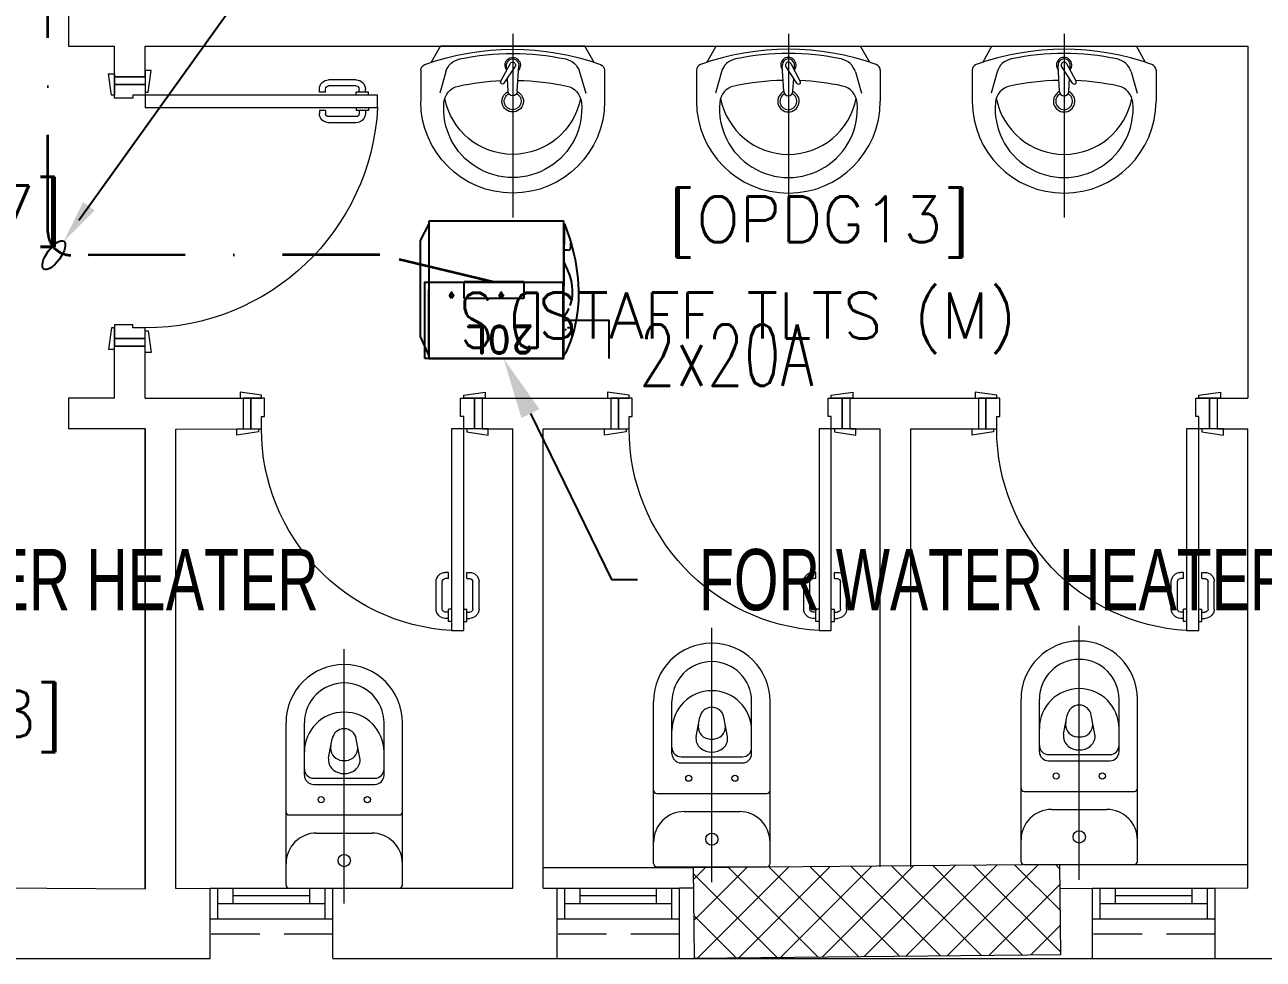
# Model space of a CAD drawing. Header units: inches. Extents: x -12418 to 57169, y -29325 to 19878.
# Drawn here: x 10105 to 14148, y -13100 to -10047 of the extents above; entities that cross this region are included whole.
import ezdxf
from ezdxf import colors
from ezdxf.entities.mleader import LeaderData, LeaderLine
from ezdxf.enums import TextEntityAlignment as Align
from ezdxf.math import Vec2, Vec3

# ---------------------------------------------------------------- set-up
doc = ezdxf.new("R2010")
doc.units = ezdxf.units.IN
doc.header["$LTSCALE"] = 25
doc.header["$MEASUREMENT"] = 0
doc.linetypes.add('00-Ground Floor$0$HIDDEN', pattern=[9.525, 6.35, -3.175])
doc.linetypes.add('DASHDOT', pattern=[25.4, 12.7, -6.35, 0, -6.35])
doc.layers.get('0').update_dxf_attribs({"color": 8})
for name, color, linetype, lineweight in [('00-Ground Floor$0$72_EGR_BASE_TEXT', 252, 'Continuous', 5), ('00-Ground Floor$0$Aluminum', 251, 'Continuous', 5), ('00-Ground Floor$0$C-HYDR-CTCH', 251, 'Continuous', 5), ('00-Ground Floor$0$Hatch', 254, 'Continuous', 5), ('00-Ground Floor$0$Proj', 251, 'Continuous', 5), ('00-Ground Floor$0$SANIT', 250, 'Continuous', 5), ('00-Ground Floor$0$Walls', 251, 'Continuous', 5), ('00-Ground Floor$0$Wooden Joinery', 251, 'Continuous', 5), ('E-LITE-CIRC @ 100', 6, 'Continuous', 25), ('E-LITE-CLNG-CNDT', 6, 'DASHDOT', 35), ('E-POWR-CIRC-NUMB', 6, 'Continuous', 25), ('E-POWR-CLNG-CNDT', 6, 'DASHDOT', 35), ('E-POWR-CTRL-NUMB', 6, 'Continuous', 25), ('E-POWR-TEXT @ 100', 6, 'Continuous', 25)]:
    doc.layers.add(name, color=color, linetype=linetype, lineweight=lineweight)
for name, color, linetype in [('CARTOUCHE', 254, 'Continuous'), ('E-POWR-IDEN', 101, 'Continuous'), ('e-powr-swch @ 100', 191, 'Continuous'), ('PW-ACCESSORIES', 253, 'Continuous')]:
    doc.layers.add(name, color=color, linetype=linetype)
doc.styles.add('00-Ground Floor$0$SIMPLEX', font='SIMPLEX.shx', dxfattribs={"height": 150})
doc.styles.add('DC_Elc_Romans', font='elc_romans.shx', dxfattribs={"width": 0.7})
doc.styles.add('DC_Simplex', font='SIMPLEX.shx', dxfattribs={"width": 0.7})
doc.styles.add('ROMAND', font='romand.shx')

# ---------------------------------------------------------------- blocks, each defined once
blk = doc.blocks.new('00-Ground Floor$0$A$C72370EFE')
at = {"layer": '00-Ground Floor$0$Wooden Joinery'}
for p, q in [((-0.01, -0.04), (-0.02, -0.04)), ((-0.01, -0.03), (-0.01, -0.07)), ((0, -0.03), (-0.01, -0.03)), ((0.04, -0.03), (0.05, -0.03)), ((0.05, -0.03), (0.05, -0.07)), ((0.05, -0.04), (0.06, -0.04)), ((-0.05, -0.07), (-0.05, -0.16)), ((-0.03, -0.07), (-0.03, -0.16)), ((-0.01, -0.06), (-0.02, -0.06)), ((0, -0.07), (-0.01, -0.07)), ((0.04, -0.07), (0.05, -0.07)), ((0.05, -0.06), (0.06, -0.06)), ((0.07, -0.07), (0.07, -0.16)), ((0.09, -0.07), (0.09, -0.16)), ((-0.01, -0.17), (-0.02, -0.17)), ((-0.01, -0.19), (-0.02, -0.19)), ((-0.01, -0.17), (-0.01, -0.19)), ((0.05, -0.17), (0.06, -0.17)), ((0.05, -0.17), (0.05, -0.19)), ((0.05, -0.19), (0.06, -0.19))]:
    blk.add_line(p, q, dxfattribs=at)
for centre, radius, start, end in [((-0.02, -0.07), 0.03, 90, 180), ((0.06, -0.07), 0.03, 0, 90), ((-0.02, -0.07), 0.01, 90, 180), ((0.06, -0.07), 0.01, 0, 90), ((-0.02, -0.16), 0.03, 180, 270), ((-0.02, -0.16), 0.01, 180, 270), ((0.06, -0.16), 0.01, 270, 0), ((0.06, -0.16), 0.03, 270, 0)]:
    blk.add_arc(centre, radius, start, end, dxfattribs=at)
blk = doc.blocks.new('00-Ground Floor$0$A$C268A7CF0')
at = {"layer": '00-Ground Floor$0$Wooden Joinery'}
for points in [[(80, 758.8), (80, 768.8), (10, 778.8), (10, 758.8)], [(740, 758.8), (740, 768.8), (810, 778.8), (810, 758.8)], [(70, 658.8), (70, 648.8), (0, 638.8), (0, 658.8)], [(120, 658.8), (120, 0), (80, 0), (80, 658.8)], [(750, 658.8), (750, 648.8), (820, 638.8), (820, 658.8)]]:
    blk.add_lwpolyline(points, close=True, dxfattribs=at)
for points in [[(45, 658.8), (45, 758.8), (20, 758.8), (20, 658.8), (45, 658.8)], [(45, 658.8), (80, 658.8), (80, 698.8), (90, 698.8), (90, 758.8), (45, 758.8), (45, 658.8)], [(775, 658.8), (740, 658.8), (740, 698.8), (730, 698.8), (730, 758.8), (775, 758.8), (775, 658.8)], [(775, 658.8), (775, 758.8), (800, 758.8), (800, 658.8), (775, 658.8)]]:
    blk.add_lwpolyline(points, dxfattribs=at)
blk.add_arc((80, 658.8), 660, 273.4748, 0, dxfattribs=at)
at = {"layer": '00-Ground Floor$0$Wooden Joinery', "xscale": 999.9999999998854, "yscale": 999.9999999998854, "zscale": 999.9999999998854, "rotation": 180}
blk.add_blockref('00-Ground Floor$0$A$C72370EFE', (120, 0), dxfattribs=at)
blk = doc.blocks.new('00-Ground Floor$0$A$C5FCA3E6B')
at = {"layer": '00-Ground Floor$0$Wooden Joinery'}
for points in [[(80, 858.9), (80, 868.9), (10, 878.9), (10, 858.9)], [(840, 858.9), (840, 868.9), (910, 878.9), (910, 858.9)], [(70, 758.9), (70, 748.9), (0, 738.9), (0, 758.9)], [(120, 758.9), (120, 0), (80, 0), (80, 758.9)], [(850, 758.9), (850, 748.9), (920, 738.9), (920, 758.9)]]:
    blk.add_lwpolyline(points, close=True, dxfattribs=at)
for points in [[(45, 758.9), (45, 858.9), (20, 858.9), (20, 758.9), (45, 758.9)], [(45, 758.9), (80, 758.9), (80, 798.9), (90, 798.9), (90, 858.9), (45, 858.9), (45, 758.9)], [(875, 758.9), (840, 758.9), (840, 798.9), (830, 798.9), (830, 858.9), (875, 858.9), (875, 758.9)], [(875, 758.9), (875, 858.9), (900, 858.9), (900, 758.9), (875, 758.9)]]:
    blk.add_lwpolyline(points, dxfattribs=at)
blk.add_arc((80, 758.9), 760, 273.0171, 0, dxfattribs=at)
at = {"layer": '00-Ground Floor$0$Wooden Joinery', "xscale": 999.9999999998854, "yscale": 999.9999999998854, "zscale": 999.9999999998854, "rotation": 180}
blk.add_blockref('00-Ground Floor$0$A$C72370EFE', (120, 0), dxfattribs=at)
blk = doc.blocks.new('00-Ground Floor$0$WC manta')
at = {"layer": '00-Ground Floor$0$SANIT'}
for p, q in [((-0.13, 0.18), (-0.13, -0.18)), ((-0.12, 0.19), (0.41, 0.19)), ((0.109, 0.18), (0.109, -0.18)), ((0.239, 0.13), (0.41, 0.13)), ((0.05, 0.09), (0.05, -0.09)), ((0.209, 0.1), (0.209, -0.1)), ((0.229, 0.1), (0.229, -0.1)), ((0.2955, 0.051), (0.3581, 0.0393)), ((-0.18, 0), (0.65, 0)), ((0.2955, -0.051), (0.3581, -0.0393)), ((0.239, -0.13), (0.41, -0.13)), ((-0.12, -0.19), (0.41, -0.19))]:
    blk.add_line(p, q, dxfattribs=at)
for centre, radius in [((0.159, 0.0752), 0.01), ((-0.04, 0), 0.02), ((0.159, -0.0753), 0.01)]:
    blk.add_circle(centre, radius, dxfattribs=at)
for centre, radius, start, end in [((-0.12, 0.18), 0.01, 90, 180), ((-0.05, 0.09), 0.1, 0, 90), ((0.119, 0.18), 0.01, 90, 180), ((0.41, 0), 0.19, 270, 90), ((0.239, 0.1), 0.03, 90, 180), ((0.259, 0.1), 0.03, 90, 180), ((0.3147, 0), 0.13, 270, 90), ((0.41, 0), 0.13, 270, 90), ((0.2882, 0.0117), 0.04, 79.4289, 141.525), ((0.3271, 0.0044), 0.04, 79.4289, 166.4176), ((0.3029, 0), 0.0588, 141.525, 218.475), ((0.3454, 0), 0.0588, 166.4176, 193.5824), ((0.3507, 0), 0.04, 280.5711, 79.4289), ((0.2882, -0.0117), 0.04, 218.475, 280.5711), ((0.3271, -0.0044), 0.04, 193.5824, 280.5711), ((-0.05, -0.09), 0.1, 270, 0), ((0.239, -0.1), 0.03, 180, 270), ((0.259, -0.1), 0.03, 180, 270), ((-0.12, -0.18), 0.01, 180, 270), ((0.119, -0.18), 0.01, 180, 270)]:
    blk.add_arc(centre, radius, start, end, dxfattribs=at)
blk = doc.blocks.new('00-Ground Floor$0$lav-manta 60')
at = {"layer": '00-Ground Floor$0$SANIT'}
for p, q in [((-0.2658, -0.0529), (-0.2358, 0)), ((-0.2358, 0), (0.2358, 0)), ((0, 0.04), (0, -0.56)), ((0.2658, -0.0529), (0.2358, 0)), ((-0.3, -0.0789), (-0.3, -0.18)), ((-0.015, -0.1473), (-0.0199, -0.064)), ((0.0274, -0.121), (-0.0078, -0.0673)), ((0.0389, -0.1142), (0.0087, -0.0575)), ((0.0191, -0.077), (0.0199, -0.064)), ((0.3, -0.0789), (0.3, -0.18)), ((-0.2185, -0.0841), (-0.2383, -0.1537)), ((0.015, -0.1473), (0.0174, -0.1057)), ((0.2185, -0.0841), (0.2383, -0.1537))]:
    blk.add_line(p, q, dxfattribs=at)
for centre, radius, start, end in [((0, -0.8557), 0.8457, 70.1771, 109.8229), ((0, -0.8696), 0.8457, 78.1914, 101.8086), ((0, -0.0617), 0.025, 320.7474, 220.368), ((-0.28, -0.0789), 0.02, 109.8229, 180), ((-0.1608, -0.1006), 0.06, 101.8086, 164.0794), ((0, -0.0617), 0.02, 353.2671, 186.682), ((0, -0.0617), 0.00966, 25.4127, 215.9577), ((0.1608, -0.1006), 0.06, 15.9206, 78.1914), ((0.28, -0.0789), 0.02, 0, 70.1771), ((0, -0.9572), 0.8457, 91.1572, 102.0883), ((0, -0.9572), 0.8457, 88.5486, 88.844), ((0.0332, -0.1176), 0.00666, 210.6852, 30.6852), ((0, -0.9572), 0.8457, 77.9117, 87.4274), ((-0.1645, -0.189), 0.06, 102.0883, 174.8142), ((0, -0.18), 0.035, 115.3106, 64.6894), ((0, -0.18), 0.0275, 117.1496, 62.8504), ((0, -0.1473), 0.015, 180, 0), ((0.1645, -0.189), 0.06, 5.1858, 77.9117), ((0, -0.18), 0.3, 180, 0), ((0, -0.2039), 0.2252, 174.8142, 5.1858), ((0, -0.1282), 0.2252, 190.6097, 349.3903)]:
    blk.add_arc(centre, radius, start, end, dxfattribs=at)
blk = doc.blocks.new('00-Ground Floor')
at = {"layer": '00-Ground Floor$0$Hatch'}
h = blk.add_hatch(dxfattribs=at)
h.set_pattern_fill('ANSI37', color=256, scale=30)
h.set_pattern_definition([(45, (-1981.42, -13099.68), (-67.35192, 67.35192), []), (135, (-1981.42, -13099.68), (-67.35192, -67.35192), [])])
h.paths.add_polyline_path([(48971.2, 8818.2), (48367.3, 8810.1), (48371.2, 8521.7), (48975.1, 8529.8)])
h.paths.add_polyline_path([(41810.5, 8810.5), (41227, 8805), (41207, 8513.7), (41790.5, 8519.1)])
h.paths.add_polyline_path([(27433.5, 8803.1), (26834.4, 8799), (26828.7, 8506), (27427.8, 8510)])
h.paths.add_polyline_path([(34618.7, 8805.3), (34017.5, 8797.8), (34009.3, 8512.1), (34610.5, 8519.6)])
h.paths.add_polyline_path([(20214.3, 8812.4), (19607.8, 8790.5), (19622.4, 8498), (20228.8, 8519.8)])
h.paths.add_polyline_path([(13477.7, 8802), (12255.7, 8825.9), (12249.3, 8529.8), (13471.3, 8505.8)])
h.paths.add_polyline_path([(13491.8, 1601.9), (12276.8, 1586.2), (12263.3, 1293.7), (13478.3, 1309.4)])
h.paths.add_polyline_path([(13465.7, -5591.3), (12262.6, -5607.3), (12256.9, -5900.3), (13460, -5884.3)])
h.paths.add_polyline_path([(13484.2, -12790), (12287.5, -12801.4), (12290.4, -13095.9), (13487, -13084.4)])
h.paths.add_polyline_path([(5849.2, -12787.9), (5245.6, -12791.6), (5256.3, -13077.1), (5859.8, -13073.4)])
h.paths.add_polyline_path([(5833.8, -5589.9), (5236.9, -5588.3), (5236.8, -5889.5), (5833.6, -5891)])
h.paths.add_polyline_path([(5843.6, 1599.7), (5224.3, 1600.9), (5213.7, 1298), (5833, 1296.7)])
h.paths.add_polyline_path([(5820.3, 8779.1), (5219.7, 8793.5), (5216, 8503.9), (5816.7, 8489.4)])
h.paths.add_polyline_path([(-1378.8, 8777.2), (-1981.4, 8799.9), (-1979.5, 8511.6), (-1376.9, 8488.9)])
h.paths.add_polyline_path([(-1371.1, -5601.1), (-1973.1, -5608.1), (-1969.7, -5899.7), (-1367.7, -5892.7)])
h.paths.add_polyline_path([(-1353.5, -12795.7), (-1951.9, -12796.7), (-1947.1, -13097.4), (-1348.7, -13096.4)])
h.paths.add_polyline_path([(20233.2, -12782.5), (19627.5, -12795.4), (19633.2, -13096.6), (20238.9, -13083.7)])
h.paths.add_polyline_path([(20226.6, -5590), (19632.3, -5607.6), (19634.4, -5904.1), (20228.7, -5886.6)])
h.paths.add_polyline_path([(20217.9, 1618), (19619, 1610.4), (19623, 1310.2), (20221.9, 1317.9)])
h.paths.add_polyline_path([(27418.3, 1602.8), (26816.3, 1607.5), (26820.6, 1315.3), (27422.5, 1310.7)])
h.paths.add_polyline_path([(27422, -5579.9), (26818.1, -5597.5), (26831.6, -5897.5), (27431.7, -5876.5)])
h.paths.add_polyline_path([(27438.1, -12795.9), (26834.3, -12789.3), (26831.9, -13075), (27435.7, -13081.6)])
h.paths.add_polyline_path([(34636.6, -12785.4), (34039.3, -12800), (34048.3, -13099.7), (34645.6, -13085.1)])
h.paths.add_polyline_path([(34629.3, -5597.1), (34028, -5595.2), (34029.2, -5892.4), (34630.4, -5894.3)])
h.paths.add_polyline_path([(34592.8, 1606.7), (34012, 1611.4), (34031.7, 1321.6), (34612.5, 1316.9)])
h.paths.add_polyline_path([(41796.2, 1606), (41198.6, 1619.8), (41200.6, 1327.8), (41798.2, 1314.1)])
h.paths.add_polyline_path([(41797.2, -5592.6), (41228.8, -5600.2), (41230.6, -5894.3), (41799, -5886.7)])
h.paths.add_polyline_path([(41834.3, -12789.7), (41229, -12792.4), (41230.4, -13096.9), (41835.6, -13094.3)])
h.paths.add_polyline_path([(49008.5, -12790.2), (48420.5, -12774.1), (48407.3, -13081.4), (48995.3, -13097.4)])
h.paths.add_polyline_path([(48992.7, -5590.8), (48389.5, -5589.7), (48387.5, -5886.2), (48990.7, -5887.3)])
at = {"layer": '00-Ground Floor$0$Aluminum'}
for p, q in [((10710.3, -12867.4, 0), (11110.3, -12867.4, 0)), ((10735.3, -12967.4, 0), (10735.3, -12867.4, 0)), ((10785.3, -12917.4, 0), (10785.3, -12867.4, 0)), ((11035.3, -12892.4, 0), (10785.3, -12892.4, 0)), ((11035.3, -12917.4, 0), (11035.3, -12867.4, 0)), ((11085.3, -12967.4, 0), (11085.3, -12867.4, 0)), ((11842.7, -12867.4, 0), (12242.7, -12867.4, 0)), ((11867.7, -12967.4, 0), (11867.7, -12867.4, 0)), ((11917.7, -12917.4, 0), (11917.7, -12867.4, 0)), ((12167.7, -12892.4, 0), (11917.7, -12892.4, 0)), ((12167.7, -12917.4, 0), (12167.7, -12867.4, 0)), ((12217.7, -12967.4, 0), (12217.7, -12867.4, 0)), ((13591.1, -12867.4), (13991.1, -12867.4)), ((13616.1, -12967.4), (13616.1, -12867.4)), ((13666.1, -12917.4), (13666.1, -12867.4)), ((13916.1, -12892.4), (13666.1, -12892.4)), ((13916.1, -12917.4), (13916.1, -12867.4)), ((13966.1, -12967.4), (13966.1, -12867.4)), ((10735.3, -12917.4, 0), (11085.3, -12917.4, 0)), ((11867.7, -12917.4, 0), (12217.7, -12917.4, 0)), ((13616.1, -12917.4), (13966.1, -12917.4)), ((10710.3, -12967.4, 0), (11110.3, -12967.4, 0)), ((11842.7, -12967.4, 0), (12242.7, -12967.4, 0)), ((13591.1, -12967.4), (13991.1, -12967.4))]:
    blk.add_line(p, q, dxfattribs=at)
at = {"layer": '00-Ground Floor$0$C-HYDR-CTCH', "flags": 128}
blk.add_lwpolyline([(12290.4, -13095.9), (13487, -13084.4), (13484.2, -12790), (12287.5, -12801.4), (12290.4, -13095.9)], dxfattribs=at)
at = {"layer": '00-Ground Floor$0$Proj', "linetype": '00-Ground Floor$0$HIDDEN'}
for p, q in [((11110.3, -13017.4, 0), (10710.3, -13017.4, 0)), ((12242.7, -13017.4, 0), (11842.7, -13017.4, 0)), ((13991.1, -13017.4), (13591.1, -13017.4))]:
    blk.add_line(p, q, dxfattribs=at)
at = {"layer": '00-Ground Floor$0$Walls'}
for p, q in [((10247.9, -10017.4, 0), (10247.9, -10117.4, 0)), ((10247.9, -10117.4, 0), (10397.9, -10117.4, 0)), ((10397.9, -10217.4, 0), (10397.9, -10117.4, 0)), ((10497.9, -10117.4, 0), (14097.9, -10117.4, 0)), ((10497.9, -10217.4, 0), (10497.9, -10117.4, 0)), ((14097.9, -10117.4, 0), (14097.9, -11267.4, 0)), ((10497.9, -10217.4, 0), (10397.9, -10217.4, 0)), ((10497.9, -11097.4, 0), (10397.9, -11097.4, 0)), ((10397.9, -11267.4, 0), (10397.9, -11097.4, 0)), ((10497.9, -11267.4, 0), (10497.9, -11097.4, 0)), ((10397.9, -11267.4, 0), (10247.9, -11267.4, 0)), ((10247.9, -11267.4, 0), (10247.9, -11367.4, 0)), ((10497.9, -11267.4, 0), (10817.9, -11267.4, 0)), ((10817.9, -11267.4, 0), (10817.9, -11367.4, 0)), ((11597.9, -11267.4, 0), (11597.9, -11367.4, 0)), ((11597.9, -11267.4, 0), (12017.9, -11267.4, 0)), ((12017.9, -11267.4, 0), (12017.9, -11367.4, 0)), ((12797.9, -11267.4, 0), (13217.9, -11267.4, 0)), ((12797.9, -11267.4, 0), (12797.9, -11367.4, 0)), ((13217.9, -11267.4, 0), (13217.9, -11367.4, 0)), ((13997.9, -11267.4, 0), (14097.9, -11267.4, 0)), ((10497.9, -11367.4, 0), (10247.9, -11367.4, 0)), ((10497.9, -12867.4, 0), (10497.9, -11367.4, 0)), ((10497.9, -11367.4, 0), (10497.9, -12869.4, 0)), ((10597.9, -11368.4, 0), (10817.9, -11367.4, 0)), ((10597.9, -12868.2, 0), (10597.9, -11368.4, 0)), ((11597.9, -11367.4, 0), (11697.9, -11367.4, 0)), ((11697.9, -12867.4, 0), (11697.9, -11367.4, 0)), ((11797.9, -12867.4, 0), (11797.9, -11367.4, 0)), ((11797.9, -11367.4, 0), (12017.9, -11367.4, 0)), ((12797.9, -11367.4, 0), (12897.9, -11367.4, 0)), ((12897.9, -12797.4, 0), (12897.9, -11367.4, 0)), ((12997.9, -12797.4, 0), (12997.9, -11367.4, 0)), ((12997.9, -11367.4, 0), (13217.9, -11367.4, 0)), ((13997.9, -11367.4, 0), (14097.9, -11367.4, 0)), ((14097.9, -12867.4, 0), (14097.9, -11367.4, 0)), ((12287.5, -12801.4), (11797.9, -12801.4, 0)), ((13484.2, -12790), (14097.9, -12790, 0)), ((9977.9, -12866.4, 0), (10497.9, -12869.4, 0)), ((10597.9, -12868.2, 0), (10710.3, -12867.4, 0)), ((10710.3, -13097.4, 0), (10710.3, -12867.4, 0)), ((11110.3, -12867.4, 0), (11697.9, -12867.4, 0)), ((11110.3, -13097.4, 0), (11110.3, -12867.4, 0)), ((11797.9, -12867.4, 0), (11842.7, -12867.4, 0)), ((11842.7, -13097.4, 0), (11842.7, -12867.4, 0)), ((12242.7, -13097.4, 0), (12242.7, -12867.4, 0)), ((12288.2, -12867.4), (12242.7, -12867.4, 0)), ((13485, -12868.4), (13591.1, -12867.4)), ((13591.1, -13097.4), (13591.1, -12867.4)), ((13991.1, -13097.4), (13991.1, -12867.4)), ((14097.2, -12868.4), (13991.1, -12867.4)), ((9977.9, -13097.4, 0), (10710.3, -13097.4, 0)), ((11110.3, -13097.4, 0), (11977.9, -13097.4, 0)), ((11977.9, -13097.4, 0), (14477.9, -13097.4, 0))]:
    blk.add_line(p, q, dxfattribs=at)
at = {"layer": '00-Ground Floor$0$Walls', "color": 1}
blk.add_lwpolyline([(12290.4, -13095.9), (13487, -13084.4), (13484.2, -12790), (12287.5, -12801.4)], close=True, dxfattribs=at)
at = {"layer": '00-Ground Floor$0$SANIT', "yscale": 1000.000000000223, "zscale": 1000.000000000223}
for p, xscale in [((11697.9, -10117.4, 0), -1000.000000000223), ((12597.9, -10117.4, 0), 1000.000000000223), ((13497.9, -10117.4, 0), 1000.000000000223)]:
    blk.add_blockref('00-Ground Floor$0$lav-manta 60', p, dxfattribs=dict(at, xscale=xscale))
at = {"layer": '00-Ground Floor$0$SANIT', "xscale": 999.9999999999995, "yscale": 999.9999999999995, "zscale": 999.9999999999995, "rotation": 90.00000000000001}
for p in [(12347.9, -12667.4, 0), (13547.2, -12660.3), (11147.9, -12737.4, 0)]:
    blk.add_blockref('00-Ground Floor$0$WC manta', p, dxfattribs=at)
at = {"layer": '00-Ground Floor$0$Wooden Joinery', "xscale": -1, "rotation": 90}
blk.add_blockref('00-Ground Floor$0$A$C5FCA3E6B', (11256.9, -10197.4, 0), dxfattribs=at)
at = {"layer": '00-Ground Floor$0$Wooden Joinery', "xscale": -1}
for p in [(11617.9, -12026.2, 0), (12817.9, -12026.2, 0), (14017.9, -12026.2, 0)]:
    blk.add_blockref('00-Ground Floor$0$A$C268A7CF0', p, dxfattribs=at)
at = {"layer": '00-Ground Floor$0$72_EGR_BASE_TEXT', "char_height": 150, "attachment_point": 2, "style": '00-Ground Floor$0$SIMPLEX'}
for s, insert in [('[OPDG07]', (9735.8, -10572.5, 0)), ('[OPDG13]', (12699.2, -10607.9, 0)), ('STAFF TLTS (M)', (12561.2, -10922.3)), ('[OPDG08]', (9738.8, -12223.5, 0))]:
    blk.add_mtext(s, dxfattribs=dict(at, insert=insert))
blk = doc.blocks.new('EWHTOP VIEW80')
for p, q in [((46581.9, -910719), (46586.3, -910709.6)), ((46586.3, -910709.6), (46589.9, -910703.7)), ((46589.9, -910703.7), (46590.9, -910701.9)), ((47031.9, -910691.6), (46590.9, -910691.6)), ((46590.9, -910691.6), (46590.9, -911140.2)), ((46590.9, -910701.9), (46590.9, -910860.4)), ((47031.9, -910701), (47030.5, -911133.5)), ((47031.9, -911140.2), (47031.9, -910691.6)), ((47060.6, -910763.9), (47031.9, -910701)), ((46563, -910768.4), (46569.3, -910748.2)), ((46569.3, -910748.2), (46576, -910732)), ((46576, -910732), (46581.9, -910719)), ((46550.9, -910817.8), (46556.2, -910791.3)), ((46556.2, -910791.3), (46563, -910768.4)), ((46563.9, -910760.3), (46563.9, -910762.6)), ((46563.9, -910762.6), (46563.9, -910767.9)), ((46563.9, -910767.9), (46564.3, -910775.6)), ((46564.3, -910775.6), (46565.7, -910783.2)), ((46565.7, -910783.2), (46568.4, -910789.5)), ((46568.4, -910789.5), (46570.2, -910791.3)), ((46570.2, -910791.3), (46572.9, -910792.2)), ((46572.9, -910792.2), (46575.6, -910792.2)), ((46575.6, -910792.2), (46579.2, -910790.8)), ((46583.2, -910787.7), (46587.7, -910782.8)), ((47060.6, -911077.8), (47060.6, -910763.9)), ((46546.4, -910847), (46550.9, -910817.8)), ((46588.2, -910833.1), (46585.5, -910836.6)), ((46590.9, -910830.4), (46588.2, -910833.1)), ((46543.7, -910879.8), (46546.4, -910847)), ((46567, -910874.8), (46564.3, -910886.1)), ((46570.6, -910864.5), (46567, -910874.8)), ((46578.3, -910847.9), (46574.2, -910855.5)), ((46581.9, -910841.6), (46578.3, -910847.9)), ((46585.5, -910836.6), (46581.9, -910841.6)), ((46590.9, -910860.4), (46589.5, -911131.3)), ((46543.2, -910914.8), (46543.7, -910879.8)), ((46545.5, -910953), (46543.2, -910914.8)), ((46563, -910899.1), (46562.5, -910913.5)), ((46562.5, -910913.5), (46563.9, -910929.2)), ((46564.3, -910886.1), (46563, -910899.1)), ((46722, -910943.5), (46722, -910888.3)), ((46722, -910888.3), (46916.4, -910888.3)), ((46916.4, -910888.3), (46916.4, -910943.5)), ((46550.9, -910993.8), (46545.5, -910953)), ((46563.9, -910929.2), (46566.6, -910945.8)), ((46566.6, -910945.8), (46572, -910963.7)), ((46916.4, -910943.5), (46722, -910943.5)), ((46554.5, -911014.9), (46550.9, -910993.8)), ((46572, -910963.7), (46579.2, -910983.1)), ((46579.2, -910983.1), (46589.5, -911004.2)), ((46559.4, -911036.9), (46554.5, -911014.9)), ((46565.2, -911059.4), (46559.4, -911036.9)), ((46572, -911082.7), (46565.2, -911059.4)), ((46569.3, -911050.9), (46568.4, -911057.2)), ((46568.4, -911057.2), (46568.4, -911061.6)), ((46568.4, -911061.6), (46569.7, -911067)), ((46572.4, -911047.3), (46569.3, -911050.9)), ((46576.9, -911045.9), (46572.4, -911047.3)), ((46581.9, -911046.4), (46576.9, -911045.9)), ((46586.3, -911047.3), (46581.9, -911046.4)), ((46590.9, -911048.6), (46586.3, -911047.3)), ((47030.5, -911133.5), (47060.6, -911077.8)), ((46580.1, -911106.6), (46572, -911082.7)), ((46589.5, -911131.3), (46580.1, -911106.6)), ((46589.5, -911131.3), (46589.5, -911131.3)), ((46590.9, -911140.2), (47031.9, -911140.2)), ((47030.5, -911133.5), (47030.5, -911133.5))]:
    blk.add_line(p, q)
at = {"layer": 'CARTOUCHE', "insert": (46624.8, -910753.2), "char_height": 90, "attachment_point": 4, "style": 'ROMAND'}
blk.add_mtext(' 20L', dxfattribs=at)
blk = doc.blocks.new('*U29')
blk.add_lwpolyline([(-2.25, -2.5), (-2.25, 0), (2.25, 0), (2.25, -2.5)], close=True)
blk.add_lwpolyline([(2.25, -1.25), (3.75, -1.25), (3.75, -2.5)])
at = {"layer": 'E-POWR-CIRC-NUMB', "style": 'DC_Simplex', "width": 0.7, "flags": 8}
blk.add_attdef('CIRCUIT', (4.233, 3.688), '', height=2, rotation=360, dxfattribs=at)
at = {"layer": 'E-POWR-CTRL-NUMB', "style": 'DC_Simplex', "width": 0.7, "flags": 8}
blk.add_attdef('AMPER', text='', height=2, rotation=360, dxfattribs=at).set_placement((4.233, 1.25), align=Align.MIDDLE_LEFT)
at = {"layer": 'E-POWR-IDEN', "style": 'DC_Simplex', "width": 0.7, "flags": 8}
blk.add_attdef('TYPE', text='', height=1.8, rotation=180, dxfattribs=at).set_placement((0, -1.25), align=Align.MIDDLE_CENTER)
blk = doc.blocks.new('ARR0W')
at = {"color": 45}
blk.add_ellipse((0, 0), major_axis=(0.4, 0), ratio=0.4, dxfattribs=at)
at = {"color": 45, "ltscale": 0.5}
blk.add_solid([(-1.4, 0.167), (-0.4, 0), (-1.4, -0.167)], dxfattribs=at)

msp = doc.modelspace()

# ---------------------------------------------------------------- linework, layer by layer
at = {"layer": 'E-POWR-CLNG-CNDT', "elevation": 0}
msp.add_lwpolyline([(11636.2, -10887.8), (11264.2, -10798.6), (10255.8, -10799.9, -0.414605), (10180.7, -10724.9), (10180.7, -1197.4)], format="xyb", dxfattribs=at)

# ---------------------------------------------------------------- block references
at = {"layer": 'E-LITE-CLNG-CNDT'}
msp.add_blockref('00-Ground Floor', (0, 0), dxfattribs=at)
at = {"layer": 'e-powr-swch @ 100'}
ref = msp.add_blockref('*U29', (11636.2, -10887.8, 14.9), dxfattribs=dict(at, xscale=100, yscale=100, zscale=100))
ref.add_attrib('TYPE', 'D.S.', dxfattribs={"layer": 'E-POWR-IDEN', "height": 180, "rotation": 180, "style": 'DC_Simplex', "width": 0.7, "flags": 8}).set_placement((11636.2, -11012.8, 14.9), align=Align.MIDDLE_CENTER)
ref.add_attrib('AMPER', '2x20A', dxfattribs={"layer": 'E-POWR-CTRL-NUMB', "height": 200, "rotation": 360, "style": 'DC_Simplex', "width": 0.7, "flags": 8}).set_placement((12110.4, -11126.9, 14.9), align=Align.MIDDLE_LEFT)
at = {"layer": 'PW-ACCESSORIES', "linetype": 'Continuous', "rotation": 180}
msp.add_blockref('EWHTOP VIEW80', (58456.1, -921829.4, 14.9), dxfattribs=at)

# ---------------------------------------------------------------- leaders
at = {"layer": 'E-LITE-CIRC @ 100'}
ml = msp.add_multileader_mtext('Standard', dxfattribs=at)
ml.set_content('{\\Fdc_el_romans|c0;\\W0.8;TO\\Fromans|c0; \\Fsimplex|c0;PP-G\\Fdc_el_romans|c0;F\\Fsimplex|c0;/M7}', color=256, style='DC_Simplex')
ml.set_leader_properties()
ml.set_arrow_properties(name='ARR0W')
ml.build(insert=Vec2(0, 0))
ml.multileader.update_dxf_attribs({"dogleg_length": 200, "arrow_head_size": 140, "scale": 100})
ctx = ml.context
ctx.base_point, ctx.scale, ctx.char_height, ctx.arrow_head_size, ctx.landing_gap_size, ctx.plane_origin, ctx.plane_x_axis, ctx.plane_y_axis = Vec3(11064.7, -9744.7, 14.9), 100, 200, 140, 140, Vec3(19850.2, -18332.7, 14.9), Vec3(1, 0.000001, 0), Vec3(-0.000001, 1, 0)
notes = []
notes.append((ctx, [(0, (1, 1, 0), (10955.9, -9744.7, 14.9), (1, 0.000001, 0), 108.8, [(0, [(10200, -10800, 14.9)], 0, [])])]))
ctx.mtext.insert, ctx.mtext.text_direction, ctx.mtext.rotation, ctx.mtext.flow_direction = Vec3(11204.7, -9611.3, 14.9), Vec3(1, 0.000001, 0), 0.000001, 5
at = {"layer": 'E-POWR-TEXT @ 100'}
ml = msp.add_multileader_mtext('Standard', dxfattribs=at)
ml.set_content('FOR WATER HEATER ', color=256, style='DC_Elc_Romans')
ml.set_leader_properties(color=45)
ml.build(insert=Vec2(0, 0))
ml.multileader.update_dxf_attribs({"dogleg_length": 2, "arrow_head_size": 200, "scale": 100})
ctx = ml.context
ctx.base_point, ctx.scale, ctx.char_height, ctx.arrow_head_size, ctx.landing_gap_size, ctx.plane_origin = Vec3(8930.4, -11859.8, 14.9), 100, 200, 200, 200, Vec3(6275.9, -11964.9, 14.9)
notes.append((ctx, [(0, (1, 1, 0), (8845.7, -11859.8, 14.9), (1, 0), 84.7, [(0, [(8493, -11137.8, 14.9)], 0, [])])]))
ctx.mtext.insert, ctx.mtext.flow_direction = Vec3(9130.4, -11759.8, 14.9), 5
ml = msp.add_multileader_mtext('Standard', dxfattribs=at)
ml.set_content('FOR WATER HEATER ', color=256, style='DC_Elc_Romans')
ml.set_leader_properties(color=45)
ml.build(insert=Vec2(0, 0))
ml.multileader.update_dxf_attribs({"dogleg_length": 2, "arrow_head_size": 200, "scale": 100})
ctx = ml.context
ctx.base_point, ctx.scale, ctx.char_height, ctx.arrow_head_size, ctx.landing_gap_size, ctx.plane_origin = Vec3(12105.5, -11859.8, 14.9), 100, 200, 200, 200, Vec3(9451, -11964.9, 14.9)
notes.append((ctx, [(0, (1, 1, 0), (12020.8, -11859.8, 14.9), (1, 0), 84.7, [(0, [(11668.1, -11137.8, 14.9)], 0, [])])]))
ctx.mtext.insert, ctx.mtext.flow_direction = Vec3(12305.5, -11759.8, 14.9), 5
for ctx, leaders in notes:
    for number, flags, end, landing, length, lines in leaders:
        leader = LeaderData()
        leader.index, (leader.has_last_leader_line, leader.has_dogleg_vector, leader.attachment_direction) = number, flags
        leader.last_leader_point, leader.dogleg_vector, leader.dogleg_length = Vec3(end), Vec3(landing), length
        for number, points, colour, breaks in lines:
            line = LeaderLine()
            line.index, line.vertices, line.color, line.breaks = number, Vec3.list(points), colors.encode_raw_color(colour), breaks
            leader.lines.append(line)
        ctx.leaders.append(leader)

doc.saveas('drawing.dxf')
